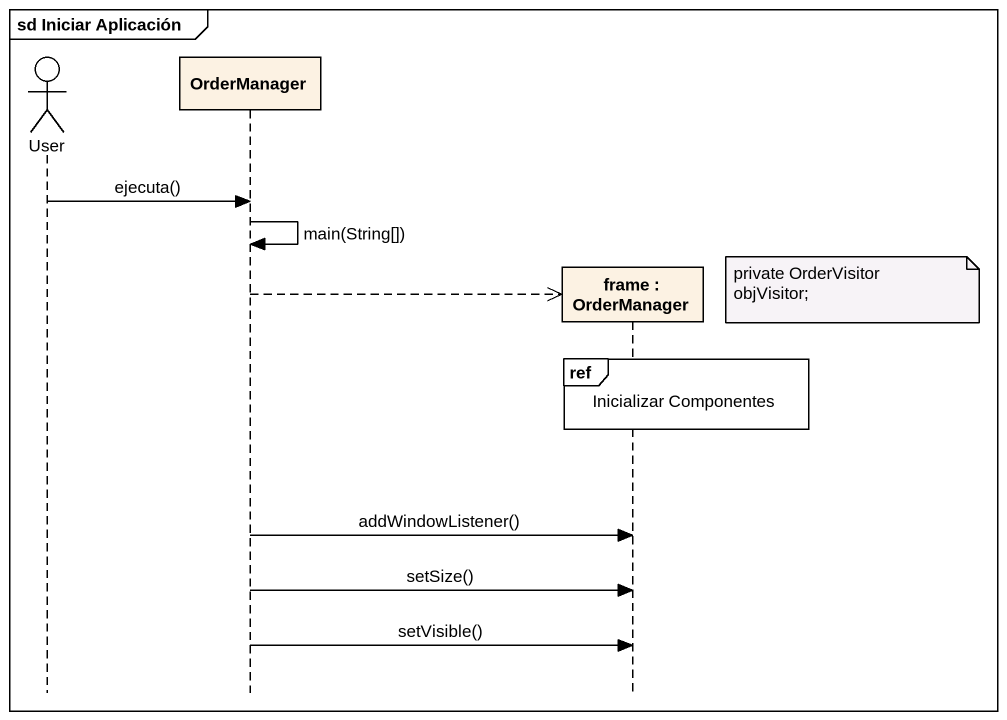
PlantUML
@startuml
mainframe sd Iniciar Aplicación
hide footbox
actor User
participant OrderManager
participant "frame : OrderManager" as frame_

User -> OrderManager : ejecuta()
OrderManager -> OrderManager : main(String[])
note right of frame_ : private OrderVisitor objVisitor;
OrderManager -->> frame_ **
ref over frame_ : Inicializar Componentes
OrderManager -> frame_ : addWindowListener()
OrderManager -> frame_ : setSize()
OrderManager -> frame_ : setVisible()
@enduml
